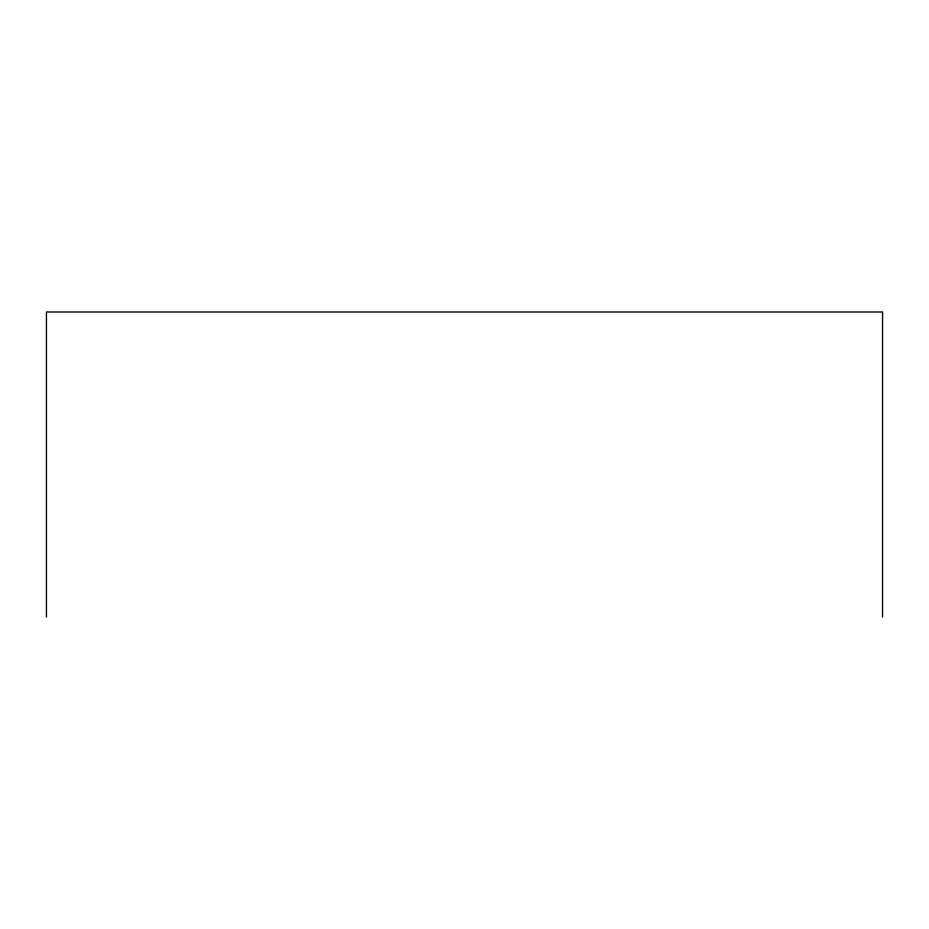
<?xml version="1.0" encoding="UTF-8"?>
<svg xmlns="http://www.w3.org/2000/svg" width="929" height="929" viewBox="0 0 929 929"><rect width="100%" height="100%" fill="white"/><g stroke="black" fill="none" stroke-linecap="round" stroke-linejoin="round"><path stroke-width="1.39" d="M882.55 616.995L882.55 312.005L46.45 312.005L46.45 616.995"/></g></svg>
